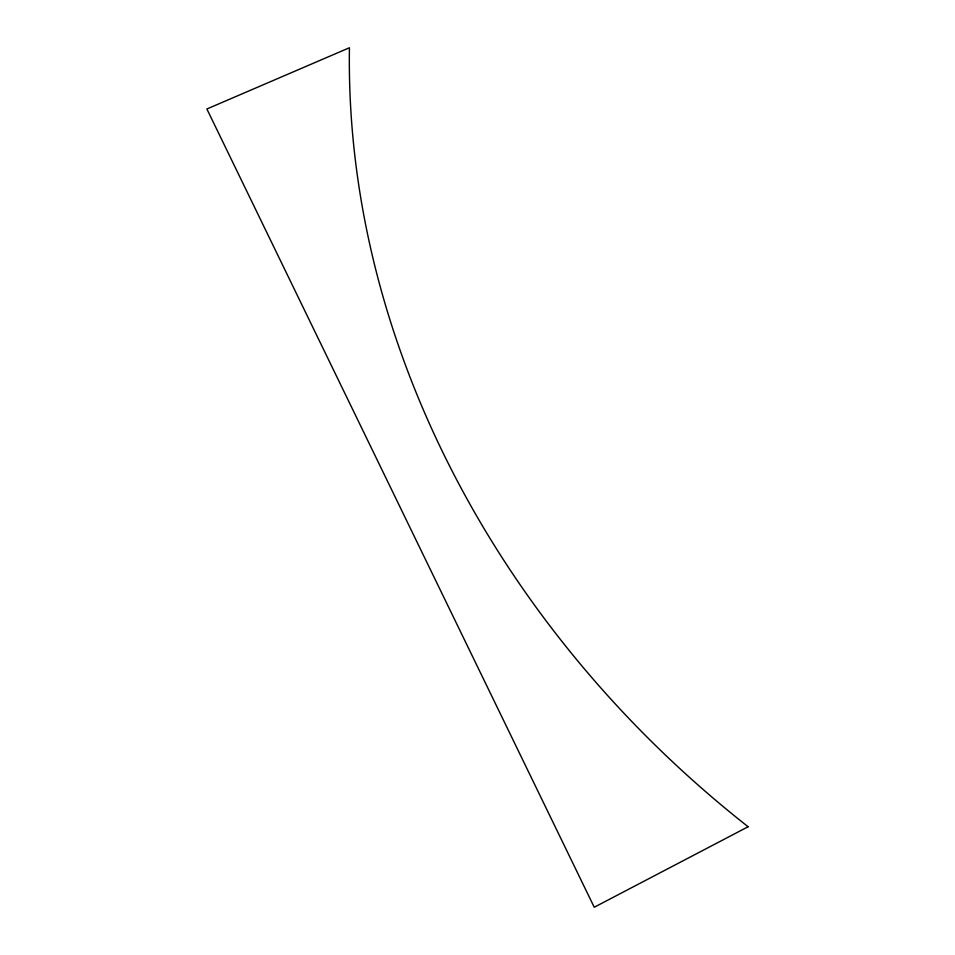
<?xml version="1.0" encoding="UTF-8"?>
<svg xmlns="http://www.w3.org/2000/svg" width="955" height="955" viewBox="0 0 955 955"><rect width="100%" height="100%" fill="white"/><g stroke="black" fill="none" stroke-linecap="round" stroke-linejoin="round"><path stroke-width="1.43" d="M748.123 826.744L594.237 907.25L206.877 108.989L349.435 47.75A978.971 837.38 32.7 0 0 748.123 826.744"/></g></svg>
